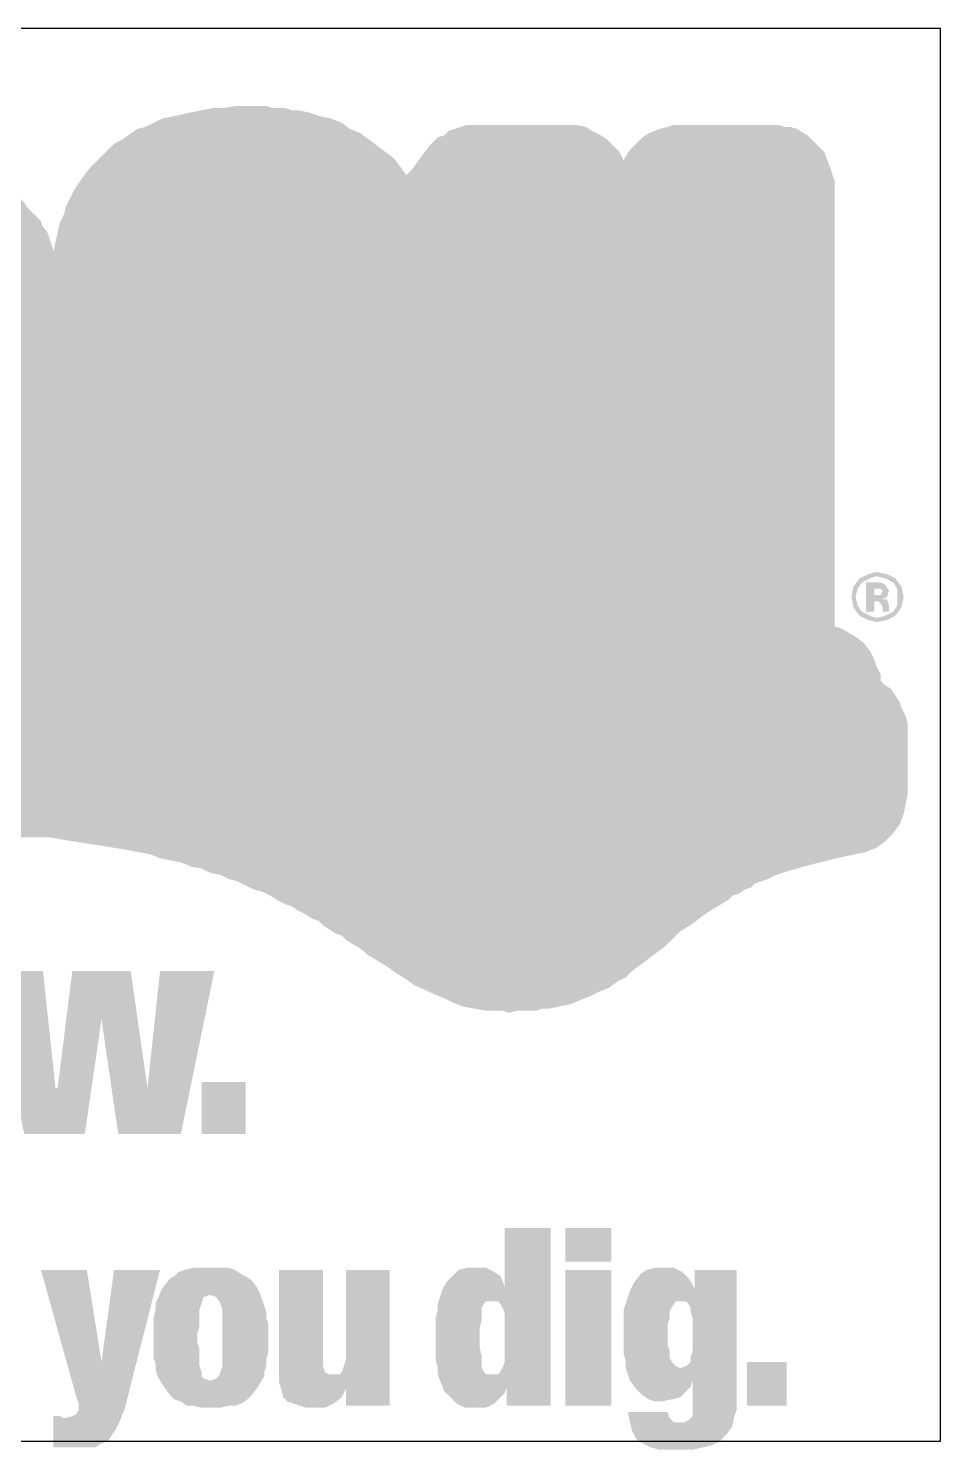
# Model space of a CAD drawing. Extents: x 0 to 3.75, y -0.01 to 1.6.
# Drawn here: x 2.717 to 3.75, y -0.009 to 1.6 of the extents above; entities that cross this region are included whole.
import ezdxf

# ---------------------------------------------------------------- set-up
doc = ezdxf.new("R2010")
doc.units = 0
doc.header["$LTSCALE"] = 0.01
doc.header["$MEASUREMENT"] = 0
doc.layers.get('Defpoints').update_dxf_attribs({"color": 111, "lineweight": 20})
doc.layers.add('G-ANNO-DETL-LOGO-PATT-COLR', color=7, linetype='Continuous', lineweight=20)

msp = doc.modelspace()

# ---------------------------------------------------------------- hatches: boundary and pattern name
at = {"layer": 'G-ANNO-DETL-LOGO-PATT-COLR', "linetype": 'ByBlock', "lineweight": -2, "transparency": 16777216}
h = msp.add_hatch(color=250, dxfattribs=at)
h.dxf.hatch_style = 1
h.paths.add_polyline_path([(1.2778, 1.4677), (1.2778, 1.5973), (0, 1.5973), (0, 0.6839), (2.7402, 0.6839), (2.7686, 0.6791), (2.7994, 0.6744), (2.8278, 0.6697), (2.8538, 0.6649), (2.8657, 0.6602), (2.8893, 0.6555), (2.9012, 0.6507), (2.913, 0.6484), (2.9225, 0.6437), (2.9343, 0.6413), (2.9438, 0.6366), (2.9532, 0.6342), (2.9722, 0.6247), (2.9816, 0.6224), (2.9911, 0.6176), (2.9982, 0.6129), (3.0076, 0.6082), (3.0147, 0.6058), (3.0218, 0.6011), (3.0313, 0.5963), (3.0384, 0.5916), (3.0455, 0.5892), (3.0502, 0.5845), (3.0644, 0.575), (3.0715, 0.5727), (3.0763, 0.5679), (3.0834, 0.5632), (3.0881, 0.5608), (3.0952, 0.5561), (3.0999, 0.5514), (3.1236, 0.5372), (3.1331, 0.5301), (3.1449, 0.523), (3.1544, 0.5159), (3.1662, 0.5111), (3.1757, 0.5064), (3.1875, 0.5017), (3.197, 0.4969), (3.2088, 0.4922), (3.2348, 0.4875), (3.2537, 0.4875), (3.2608, 0.4851), (3.2703, 0.4875), (3.2845, 0.4875), (3.2916, 0.4875), (3.2987, 0.4898), (3.3058, 0.4898), (3.3295, 0.4946), (3.3531, 0.504), (3.3626, 0.5088), (3.3744, 0.5135), (3.3839, 0.5206), (3.3934, 0.5253), (3.4005, 0.5324), (3.4194, 0.5466), (3.4383, 0.5608), (3.4549, 0.5774), (3.4667, 0.5845), (3.4857, 0.5987), (3.5093, 0.6129), (3.514, 0.6176), (3.5211, 0.62), (3.5282, 0.6247), (3.5353, 0.6271), (3.5401, 0.6318), (3.5543, 0.6366), (3.5637, 0.6413), (3.5779, 0.646), (3.5874, 0.6484), (3.5945, 0.6507), (3.6134, 0.6555), (3.6324, 0.6602), (3.6537, 0.6649), (3.6655, 0.6673), (3.6773, 0.672), (3.6868, 0.6791), (3.6963, 0.6886), (3.7034, 0.6981), (3.7081, 0.7099), (3.7128, 0.7336), (3.7128, 0.8117), (3.7105, 0.8211), (3.7057, 0.8306), (3.7034, 0.8377), (3.6939, 0.8519), (3.6868, 0.8566), (3.6821, 0.8614), (3.6821, 0.8685), (3.6773, 0.8779), (3.675, 0.885), (3.6702, 0.8945), (3.6631, 0.904), (3.6537, 0.911), (3.6418, 0.9181), (3.6371, 0.9205), (3.63, 0.9229), (3.63, 1.4269), (3.6253, 1.4411), (3.6182, 1.46), (3.5992, 1.479), (3.5874, 1.4861), (3.5803, 1.4884), (3.5732, 1.4884), (3.5661, 1.4908), (3.4549, 1.4908), (3.4478, 1.4908), (3.4407, 1.4884), (3.4312, 1.4861), (3.4194, 1.4813), (3.4123, 1.4766), (3.3981, 1.4624), (3.3934, 1.4553), (3.391, 1.4506), (3.3863, 1.46), (3.3721, 1.4742), (3.365, 1.479), (3.3555, 1.4837), (3.3484, 1.4884), (3.3366, 1.4908), (3.223, 1.4908), (3.2135, 1.4908), (3.1993, 1.4861), (3.1922, 1.4837), (3.1875, 1.479), (3.1804, 1.4766), (3.1709, 1.4671), (3.1567, 1.4482), (3.152, 1.4411), (3.1449, 1.434), (3.1307, 1.4529), (3.1118, 1.4671), (3.0928, 1.4813), (3.081, 1.4861), (3.0715, 1.4932), (3.0597, 1.4979), (3.0479, 1.5003), (3.0337, 1.505), (3.0218, 1.5074), (3.0147, 1.5074), (3.0076, 1.5097), (2.9934, 1.5097), (2.9863, 1.5121), (2.9698, 1.5121), (2.9509, 1.5121), (2.9367, 1.5097), (2.9248, 1.5097), (2.9012, 1.505), (2.8799, 1.5003), (2.868, 1.4979), (2.8491, 1.4884), (2.8396, 1.4861), (2.8231, 1.4742), (2.8136, 1.4695), (2.7994, 1.4553), (2.7852, 1.4411), (2.7734, 1.4246), (2.7686, 1.4175), (2.7592, 1.3985), (2.7568, 1.3891), (2.7521, 1.3796), (2.7473, 1.3583), (2.7452, 1.3478), (2.7378, 1.37), (2.7331, 1.3748), (2.7307, 1.3819), (2.7158, 1.3968), (2.711, 1.4039), (2.6983, 1.4166), (2.6836, 1.4264), (2.6789, 1.4288), (2.6613, 1.4405), (2.6542, 1.4429), (2.6471, 1.4476), (2.6236, 1.4555), (2.6142, 1.4578), (2.6071, 1.4602), (2.5792, 1.4671), (2.5698, 1.4671), (2.5603, 1.4695), (2.539, 1.4695), (2.5295, 1.4719), (2.492, 1.4719), (2.4849, 1.4695), (2.4682, 1.4695), (2.4588, 1.4671), (2.4517, 1.4671), (2.4333, 1.4626), (2.4262, 1.4602), (2.4167, 1.4578), (2.4005, 1.4524), (2.3861, 1.4476), (2.379, 1.4429), (2.372, 1.4405), (2.3538, 1.4285), (2.3491, 1.4237), (2.342, 1.419), (2.3246, 1.4016), (2.3201, 1.3949), (2.3071, 1.4079), (2.2984, 1.4166), (2.2913, 1.4214), (2.2811, 1.4316), (2.2685, 1.4358), (2.2543, 1.4453), (2.2308, 1.4531), (2.2213, 1.4555), (2.2071, 1.4602), (2.1977, 1.4626), (2.1839, 1.4671), (2.1744, 1.4671), (2.1673, 1.4695), (2.1485, 1.4695), (2.1391, 1.4719), (2.1085, 1.4719), (2.0991, 1.4695), (2.0825, 1.4695), (2.073, 1.4671), (2.0659, 1.4671), (2.0476, 1.4626), (2.0405, 1.4602), (2.031, 1.4578), (2.0147, 1.4524), (1.9975, 1.4466), (2.0038, 1.4648), (1.7413, 1.4648), (1.7381, 1.4508), (1.7349, 1.4648), (1.4541, 1.4648), (1.4598, 1.4482), (1.4511, 1.4511), (1.4416, 1.4559), (1.4219, 1.4624), (1.4126, 1.4624), (1.412, 1.4626), (1.3983, 1.4671), (1.3866, 1.4671), (1.3771, 1.4695), (1.3606, 1.4695), (1.3511, 1.4719), (1.3158, 1.4719), (1.3063, 1.4695), (1.285, 1.4695)])
for color, points in [(64, [(3.0076, 1.2897), (3.0076, 1.2826), (3.0053, 1.2731), (3.0053, 1.2613), (3.0005, 1.2494), (2.9958, 1.2376), (2.9887, 1.2281), (2.9793, 1.2234), (2.9722, 1.221), (2.9651, 1.221), (2.9556, 1.221), (2.9509, 1.2234), (2.9438, 1.2258), (2.9367, 1.2305), (2.9319, 1.2352), (2.9296, 1.2423), (2.9248, 1.2518), (2.9225, 1.2589), (2.9225, 1.2684), (2.9201, 1.2755), (2.9201, 1.2849), (2.9201, 1.292), (2.9201, 1.2991), (2.9225, 1.3086), (2.9225, 1.3157), (2.9225, 1.3204), (2.9272, 1.3323), (2.9319, 1.3417), (2.9367, 1.3512), (2.9438, 1.3559), (2.9532, 1.3583), (2.9627, 1.3607), (2.9698, 1.3583), (2.9769, 1.3583), (2.984, 1.3536), (2.9887, 1.3488), (2.9934, 1.3465), (2.9958, 1.3394), (3.0005, 1.3346), (3.0029, 1.3275), (3.0053, 1.3181), (3.0053, 1.311), (3.0053, 1.3015), (3.0076, 1.2897), (3.01, 1.0459), (3.01, 1.0436), (3.01, 1.0341), (3.01, 1.027), (3.0076, 1.0175), (3.0076, 1.0104), (3.0053, 1.0057), (3.0029, 0.9986), (2.9982, 0.9891), (2.9911, 0.982), (2.984, 0.9773), (2.9745, 0.9726), (2.9627, 0.9726), (2.9556, 0.9726), (2.9461, 0.9749), (2.939, 0.9773), (2.9319, 0.982), (2.9272, 0.9891), (2.9225, 0.9962), (2.9201, 1.0033), (2.9177, 1.0128), (2.9177, 1.0199), (2.9154, 1.0294), (2.9154, 1.0365), (2.9154, 1.0436), (2.9154, 1.0483), (2.9154, 1.053), (2.9154, 1.0601), (2.9154, 1.0672), (2.9154, 1.0743), (2.9177, 1.0814), (2.9177, 1.0885), (2.9201, 1.0956), (2.9201, 1.1027), (2.9248, 1.1098), (2.9272, 1.1169), (2.9296, 1.1217), (2.9343, 1.1264), (2.9414, 1.1311), (2.9461, 1.1335), (2.9532, 1.1359), (2.9627, 1.1359), (2.9698, 1.1359), (2.9769, 1.1335), (2.984, 1.1311), (2.9911, 1.1264), (2.9982, 1.1169), (3.0029, 1.1075), (3.0053, 1.098), (3.0076, 1.0885), (3.01, 1.0767), (3.01, 1.0649), (3.01, 1.0554), (3.01, 1.0459), (3.0076, 1.2897), (3.0786, 1.4056), (3.0692, 1.4127), (3.0573, 1.4198), (3.0502, 1.4246), (3.0455, 1.4269), (3.0384, 1.4293), (3.0313, 1.4316), (3.0242, 1.434), (3.0147, 1.4364), (3.0076, 1.4387), (3.0005, 1.4387), (2.9911, 1.4411), (2.9816, 1.4411), (2.9722, 1.4411), (2.9627, 1.4411), (2.9532, 1.4411), (2.9438, 1.4411), (2.9367, 1.4411), (2.9272, 1.4387), (2.9201, 1.4387), (2.9106, 1.4364), (2.9035, 1.434), (2.8964, 1.4316), (2.8893, 1.4293), (2.8822, 1.4269), (2.8775, 1.4246), (2.8704, 1.4222), (2.8586, 1.4151), (2.8491, 1.4056), (2.8396, 1.3962), (2.8325, 1.3867), (2.8254, 1.3749), (2.8231, 1.3678), (2.8207, 1.3607), (2.8183, 1.3536), (2.816, 1.3465), (2.816, 1.3394), (2.8136, 1.3323), (2.8136, 1.3252), (2.8112, 1.3157), (2.8112, 1.3062), (2.8112, 1.2991), (2.8112, 1.2897), (2.8112, 1.2826), (2.8112, 1.2755), (2.8136, 1.2684), (2.8136, 1.2613), (2.8136, 1.2542), (2.8183, 1.2423), (2.8207, 1.2329), (2.8254, 1.2234), (2.8302, 1.2163), (2.8349, 1.2092), (2.8444, 1.1997), (2.8538, 1.1926), (2.8609, 1.1879), (2.8657, 1.1855), (2.8728, 1.1832), (2.8799, 1.1808), (2.8704, 1.1761), (2.8586, 1.1713), (2.8515, 1.1643), (2.842, 1.1572), (2.8349, 1.1501), (2.8302, 1.143), (2.8254, 1.1359), (2.8207, 1.1264), (2.816, 1.1169), (2.8136, 1.1075), (2.8112, 1.098), (2.8089, 1.0862), (2.8065, 1.0743), (2.8065, 1.0625), (2.8065, 1.0507), (2.8065, 1.0365), (2.8065, 1.027), (2.8065, 1.0199), (2.8065, 1.0104), (2.8089, 1.0033), (2.8089, 0.9939), (2.8112, 0.9868), (2.8136, 0.9797), (2.8136, 0.9726), (2.8183, 0.9655), (2.8207, 0.9607), (2.8254, 0.9489), (2.8349, 0.9371), (2.8444, 0.9276), (2.8538, 0.9181), (2.8586, 0.9158), (2.8657, 0.911), (2.8728, 0.9087), (2.8775, 0.904), (2.8846, 0.9016), (2.8917, 0.8992), (2.9012, 0.8969), (2.9083, 0.8945), (2.9154, 0.8945), (2.9248, 0.8921), (2.9343, 0.8921), (2.9438, 0.8898), (2.9532, 0.8898), (2.9627, 0.8898), (2.9722, 0.8898), (2.9816, 0.8898), (2.9911, 0.8921), (3.0005, 0.8921), (3.0076, 0.8945), (3.0171, 0.8945), (3.0242, 0.8969), (3.0313, 0.8992), (3.0384, 0.9016), (3.0455, 0.904), (3.0526, 0.9063), (3.0597, 0.911), (3.0644, 0.9134), (3.0692, 0.9181), (3.081, 0.9252), (3.0905, 0.9347), (3.0976, 0.9465), (3.1047, 0.9584), (3.107, 0.9655), (3.1094, 0.9702), (3.1118, 0.9773), (3.1141, 0.9844), (3.1165, 0.9939), (3.1165, 1.001), (3.1189, 1.0081), (3.1189, 1.0175), (3.1189, 1.027), (3.1189, 1.0365), (3.1189, 1.0436), (3.1189, 1.053), (3.1189, 1.0625), (3.1189, 1.072), (3.1165, 1.0814), (3.1165, 1.0909), (3.1141, 1.1004), (3.1118, 1.1075), (3.107, 1.1193), (3.1023, 1.1288), (3.0976, 1.1406), (3.0905, 1.1501), (3.081, 1.1572), (3.0715, 1.1666), (3.0644, 1.1713), (3.0597, 1.1737), (3.0526, 1.1761), (3.0455, 1.1808), (3.0573, 1.1832), (3.0668, 1.1879), (3.0763, 1.1926), (3.0834, 1.1997), (3.0905, 1.2068), (3.0952, 1.2116), (3.0999, 1.2187), (3.1047, 1.2281), (3.107, 1.2352), (3.1094, 1.2447), (3.1118, 1.2518), (3.1141, 1.2613), (3.1141, 1.2707), (3.1165, 1.2778), (3.1165, 1.2873), (3.1165, 1.2968), (3.1165, 1.3039), (3.1165, 1.311), (3.1141, 1.3204), (3.1141, 1.3275), (3.1141, 1.3346), (3.1118, 1.3417), (3.1094, 1.3536), (3.107, 1.3607), (3.1047, 1.3678), (3.0999, 1.3749), (3.0976, 1.382), (3.0928, 1.3891), (3.0881, 1.3938), (3.0834, 1.3985), (3.0786, 1.4056)]), (64, [(3.1922, 1.24), (3.1922, 0.9607), (3.197, 0.9631), (3.2041, 0.9631), (3.2112, 0.9655), (3.2206, 0.9678), (3.2301, 0.9678), (3.2396, 0.9678), (3.249, 0.9702), (3.2608, 0.9702), (3.2703, 0.9702), (3.2821, 0.9678), (3.2916, 0.9678), (3.3011, 0.9678), (3.3105, 0.9655), (3.3176, 0.9631), (3.3224, 0.9631), (3.3271, 0.9607), (3.3271, 1.4198), (3.223, 1.4198), (3.2183, 1.4127), (3.2112, 1.4033), (3.2064, 1.3962), (3.2041, 1.3914), (3.197, 1.3867), (3.1922, 1.382), (3.1875, 1.3772), (3.1804, 1.3725), (3.1757, 1.3678), (3.1686, 1.363), (3.1615, 1.3583), (3.1544, 1.3536), (3.1473, 1.3488), (3.1402, 1.3465), (3.1402, 1.2352), (3.152, 1.2329), (3.1591, 1.2352), (3.1638, 1.2352), (3.1709, 1.2352), (3.178, 1.2376), (3.1851, 1.24)]), (64, [(3.4549, 1.4198), (3.4502, 1.4127), (3.4431, 1.4033), (3.4383, 1.3962), (3.436, 1.3914), (3.4312, 1.3867), (3.4241, 1.382), (3.4194, 1.3772), (3.4123, 1.3725), (3.4052, 1.3678), (3.3981, 1.363), (3.391, 1.3583), (3.3839, 1.3536), (3.3768, 1.3488), (3.3673, 1.3465), (3.3673, 1.2352), (3.3744, 1.2329), (3.3815, 1.2329), (3.3886, 1.2352), (3.3957, 1.2352), (3.4028, 1.2352), (3.4099, 1.2376), (3.417, 1.24), (3.4265, 1.24), (3.4265, 0.8969), (3.559, 0.8969), (3.559, 1.4198)]), (250, [(3.6821, 0.9655), (3.6773, 0.9655), (3.675, 0.9655), (3.675, 0.9584), (3.6773, 0.9584), (3.6821, 0.9584), (3.6844, 0.9631), (3.6821, 0.9655), (3.6655, 0.9394), (3.6655, 0.9726), (3.675, 0.9726), (3.6797, 0.9726), (3.6821, 0.9726), (3.6868, 0.9702), (3.6915, 0.9631), (3.6892, 0.956), (3.6844, 0.9536), (3.6892, 0.9536), (3.6915, 0.9465), (3.6915, 0.9418), (3.6915, 0.9394), (3.6844, 0.9394), (3.6844, 0.9442), (3.6821, 0.9489), (3.6797, 0.9513), (3.6773, 0.9513), (3.675, 0.9513), (3.675, 0.9394), (3.6655, 0.9394), (3.6821, 0.9655), (3.6608, 0.9726), (3.656, 0.9655), (3.6537, 0.956), (3.656, 0.9465), (3.6608, 0.9394), (3.6702, 0.9347), (3.6773, 0.9323), (3.6868, 0.9347), (3.6963, 0.9394), (3.701, 0.9465), (3.701, 0.956), (3.701, 0.9655), (3.6963, 0.9726), (3.6868, 0.9773), (3.6773, 0.9797), (3.6702, 0.9773), (3.6608, 0.9726), (3.6821, 0.9655), (3.6986, 0.9347), (3.6892, 0.93), (3.6773, 0.9276), (3.6679, 0.93), (3.6584, 0.9347), (3.6513, 0.9442), (3.6489, 0.956), (3.6513, 0.9678), (3.6584, 0.9773), (3.6679, 0.982), (3.6773, 0.9844), (3.6892, 0.982), (3.6986, 0.9773), (3.7057, 0.9678), (3.7081, 0.956), (3.7057, 0.9442), (3.6986, 0.9347)]), (95, [(3.0905, 0.7075), (3.0857, 0.717), (3.081, 0.7288), (3.0763, 0.7383), (3.0715, 0.7478), (3.0644, 0.7572), (3.0597, 0.7667), (3.055, 0.7762), (3.0502, 0.7856), (3.0431, 0.7951), (3.036, 0.8022), (3.0313, 0.8117), (3.0242, 0.8188), (3.0171, 0.8259), (3.01, 0.833), (3.0029, 0.8401), (2.9958, 0.8472), (2.8373, 0.8472), (2.8491, 0.8448), (2.8586, 0.8424), (2.8704, 0.8377), (2.8799, 0.8353), (2.8917, 0.8306), (2.9012, 0.8282), (2.9106, 0.8235), (2.9225, 0.8211), (2.9319, 0.8164), (2.9414, 0.8117), (2.9485, 0.8069), (2.958, 0.8046), (2.9674, 0.7998), (2.9745, 0.7951), (2.984, 0.7904), (2.9911, 0.7856), (2.9982, 0.7809), (3.0076, 0.7762), (3.0147, 0.7714), (3.0218, 0.7667), (3.0289, 0.762), (3.0337, 0.7572), (3.0408, 0.7525), (3.0479, 0.7478), (3.0526, 0.743), (3.0597, 0.7359), (3.0644, 0.7312), (3.0692, 0.7265), (3.0763, 0.7217), (3.081, 0.717), (3.0857, 0.7123)]), (95, [(3.4289, 0.7075), (3.4312, 0.717), (3.4336, 0.7265), (3.436, 0.7359), (3.4407, 0.7454), (3.4431, 0.7572), (3.4478, 0.7667), (3.4502, 0.7762), (3.4549, 0.7856), (3.4596, 0.7951), (3.4644, 0.8022), (3.4667, 0.8117), (3.4715, 0.8211), (3.4762, 0.8282), (3.4809, 0.8353), (3.4857, 0.8424), (3.4904, 0.8472), (3.6134, 0.8472), (3.604, 0.8448), (3.5945, 0.8424), (3.5874, 0.8401), (3.5779, 0.8353), (3.5708, 0.833), (3.5614, 0.8282), (3.5543, 0.8235), (3.5472, 0.8211), (3.5401, 0.8164), (3.533, 0.8117), (3.5259, 0.8069), (3.5211, 0.8022), (3.514, 0.7975), (3.5069, 0.7927), (3.5022, 0.788), (3.4951, 0.7833), (3.4904, 0.7785), (3.4857, 0.7738), (3.4809, 0.7691), (3.4738, 0.7643), (3.4691, 0.7596), (3.4644, 0.7549), (3.4573, 0.743), (3.4478, 0.7336), (3.4407, 0.7241), (3.436, 0.7146)]), (35, [(3.178, 0.5656), (3.1709, 0.5774), (3.1615, 0.5869), (3.1567, 0.5916), (3.152, 0.5963), (3.1449, 0.6011), (3.1402, 0.6082), (3.1354, 0.6129), (3.1307, 0.6176), (3.126, 0.6224), (3.1189, 0.6271), (3.1141, 0.6318), (3.1094, 0.6366), (3.1023, 0.6413), (3.0976, 0.6484), (3.0905, 0.6531), (3.0857, 0.6578), (3.0786, 0.6626), (3.0739, 0.6673), (3.0668, 0.672), (3.0621, 0.6768), (3.055, 0.6815), (3.0479, 0.6862), (3.0431, 0.691), (3.036, 0.6957), (3.0289, 0.6981), (3.0242, 0.7028), (3.0171, 0.7075), (3.01, 0.7123), (3.0029, 0.717), (2.9958, 0.7217), (2.9887, 0.7241), (2.9816, 0.7288), (2.9769, 0.7336), (2.9698, 0.7359), (2.9627, 0.7407), (2.9556, 0.7454), (2.9485, 0.7478), (2.9414, 0.7525), (2.9343, 0.7549), (2.9272, 0.7596), (2.9177, 0.762), (2.9106, 0.7667), (2.9035, 0.7691), (2.8964, 0.7714), (2.8893, 0.7762), (2.8822, 0.7785), (2.8751, 0.7809), (2.868, 0.7833), (2.8586, 0.788), (2.8515, 0.7904), (2.8444, 0.7927), (2.8373, 0.7951), (2.8302, 0.7975), (2.8207, 0.7998), (2.8136, 0.7998), (2.8065, 0.8022), (2.7994, 0.8046), (2.7899, 0.8069), (2.7828, 0.8069), (2.7757, 0.8093), (2.7686, 0.8117), (2.7592, 0.8117), (2.7592, 0.743), (2.7686, 0.743), (2.7781, 0.7407), (2.7852, 0.7407), (2.7947, 0.7383), (2.8018, 0.7383), (2.8112, 0.7359), (2.8183, 0.7336), (2.8278, 0.7336), (2.8349, 0.7312), (2.8444, 0.7288), (2.8515, 0.7288), (2.8609, 0.7265), (2.868, 0.7241), (2.8751, 0.7217), (2.8822, 0.7194), (2.8917, 0.717), (2.8988, 0.7146), (2.9059, 0.7123), (2.913, 0.7099), (2.9225, 0.7075), (2.9296, 0.7052), (2.9367, 0.7028), (2.9438, 0.7004), (2.9509, 0.6981), (2.958, 0.6933), (2.9651, 0.691), (2.9722, 0.6886), (2.9793, 0.6862), (2.9863, 0.6815), (2.9934, 0.6791), (2.9982, 0.6768), (3.0053, 0.6744), (3.0124, 0.6697), (3.0195, 0.6673), (3.0242, 0.6626), (3.0313, 0.6602), (3.0384, 0.6578), (3.0431, 0.6531), (3.0573, 0.6484), (3.0692, 0.6413), (3.0786, 0.6342), (3.0905, 0.6271), (3.1023, 0.62), (3.1118, 0.6129), (3.1236, 0.6058), (3.1331, 0.5987), (3.1425, 0.5916), (3.152, 0.5869), (3.1615, 0.5798), (3.1709, 0.5727)]), (35, [(3.365, 0.5656), (3.3721, 0.5774), (3.3768, 0.5869), (3.3839, 0.5963), (3.391, 0.6058), (3.3981, 0.6176), (3.4052, 0.6271), (3.4123, 0.6366), (3.4218, 0.646), (3.4289, 0.6555), (3.4383, 0.6649), (3.4454, 0.672), (3.4549, 0.6815), (3.4644, 0.691), (3.4738, 0.6981), (3.4809, 0.7075), (3.4904, 0.7146), (3.4999, 0.7217), (3.5093, 0.7312), (3.5188, 0.7359), (3.5282, 0.743), (3.5377, 0.7501), (3.5472, 0.7572), (3.5566, 0.762), (3.5685, 0.7667), (3.5779, 0.7714), (3.5874, 0.7762), (3.5969, 0.7809), (3.6063, 0.7833), (3.6158, 0.788), (3.6229, 0.7904), (3.6324, 0.7927), (3.6418, 0.7951), (3.6418, 0.7241), (3.63, 0.7241), (3.6205, 0.7217), (3.6087, 0.7194), (3.5969, 0.717), (3.5874, 0.7123), (3.5756, 0.7099), (3.5661, 0.7052), (3.5566, 0.7028), (3.5448, 0.6981), (3.5353, 0.6933), (3.5259, 0.6886), (3.5164, 0.6839), (3.5069, 0.6791), (3.4975, 0.6744), (3.488, 0.6697), (3.4809, 0.6649), (3.4715, 0.6578), (3.462, 0.6531), (3.4549, 0.6484), (3.4454, 0.6413), (3.4383, 0.6366), (3.4312, 0.6295), (3.4241, 0.6224), (3.417, 0.6176), (3.4099, 0.6105), (3.4028, 0.6058), (3.3957, 0.5987), (3.3886, 0.5916), (3.3839, 0.5845), (3.3768, 0.5798), (3.3721, 0.5727)]), (250, [(2.7331, 0.5324), (2.7473, 0.3999), (2.7497, 0.3999), (2.7663, 0.5324), (2.8325, 0.5324), (2.8515, 0.3999), (2.8657, 0.5324), (2.9272, 0.5324), (2.8893, 0.3479), (2.8183, 0.3479), (2.7994, 0.478), (2.7805, 0.3479), (2.7119, 0.3479), (2.674, 0.5324)]), (250, [(2.913, 0.3479), (2.9627, 0.3479), (2.9627, 0.407), (2.913, 0.407)]), (250, [(3.3768, 0.0402), (3.3247, 0.0402), (3.3247, 0.194), (3.3768, 0.194), (3.3768, 0.0402), (3.3768, 0.2035), (3.3247, 0.2035), (3.3247, 0.2414), (3.3768, 0.2414), (3.3768, 0.2035)]), (250, [(2.7521, 0.0284), (2.7568, 0.026), (2.7663, 0.0284), (2.771, 0.0308), (2.7734, 0.0355), (2.7734, 0.0379), (2.7734, 0.0426), (2.771, 0.0497), (2.7308, 0.194), (2.7828, 0.194), (2.7994, 0.0899), (2.8136, 0.194), (2.8657, 0.194), (2.8254, 0.0355), (2.8231, 0.0308), (2.8207, 0.0237), (2.816, 0.0142), (2.8112, 0.0071), (2.8065, 0), (2.7994, -0.0024), (2.7923, -0.0071), (2.7828, -0.0071), (2.7734, -0.0071), (2.7663, -0.0071), (2.7592, -0.0071), (2.7521, -0.0071), (2.745, -0.0071), (2.745, 0.0284)]), (250, [(3.0502, 0.194), (3.0502, 0.0923), (3.0502, 0.0852), (3.0526, 0.0781), (3.0573, 0.0757), (3.0621, 0.0757), (3.0692, 0.0757), (3.0715, 0.0781), (3.0739, 0.0852), (3.0763, 0.0923), (3.0763, 0.194), (3.126, 0.194), (3.126, 0.0402), (3.0763, 0.0402), (3.0763, 0.0592), (3.0715, 0.0497), (3.0621, 0.0426), (3.0526, 0.0379), (3.0455, 0.0379), (3.0384, 0.0379), (3.0313, 0.0379), (3.0242, 0.0402), (3.0171, 0.0426), (3.01, 0.045), (3.0053, 0.0497), (3.0029, 0.0592), (3.0005, 0.0663), (3.0005, 0.0781), (3.0005, 0.194)]), (250, [(3.5306, 0.0402), (3.5756, 0.0402), (3.5756, 0.0899), (3.5306, 0.0899)])]:
    msp.add_hatch(color=color, dxfattribs=at).paths.add_polyline_path(points)
h = msp.add_hatch(color=8, dxfattribs=at)
h.paths.add_polyline_path([(3.3271, 0.8969), (3.3271, 0.93), (3.3176, 0.9347), (3.3011, 0.9347), (3.2821, 0.9394), (3.2396, 0.9394), (3.2206, 0.9347), (3.2041, 0.9347), (3.197, 0.9323), (3.1946, 0.93), (3.1946, 0.8969), (3.0952, 0.8969), (3.0952, 0.8543), (3.0976, 0.8424), (3.0976, 0.8282), (3.0999, 0.814), (3.0999, 0.8022), (3.1094, 0.7501), (3.1245, 0.7123), (3.1283, 0.6933), (3.1331, 0.6815), (3.1473, 0.6626), (3.1567, 0.6437), (3.1638, 0.6342), (3.197, 0.6011), (3.2159, 0.5869), (3.2254, 0.5821), (3.2638, 0.5667), (3.2727, 0.5703), (3.2892, 0.5802), (3.3058, 0.5869), (3.3342, 0.6082), (3.3413, 0.6176), (3.3626, 0.6437), (3.3768, 0.6626), (3.3863, 0.6815), (3.4061, 0.7312), (3.4099, 0.7501), (3.417, 0.7762), (3.417, 0.788), (3.4218, 0.814), (3.4218, 0.8543), (3.4265, 0.8827), (3.4265, 0.8969)])
h.paths.add_polyline_path([(3.2372, 0.8022), (3.2325, 0.8211), (3.2206, 0.8507), (3.2206, 0.8732), (3.2112, 0.911), (3.2419, 0.911), (3.2419, 0.885), (3.2419, 0.8519), (3.2443, 0.8424), (3.2443, 0.8211), (3.2466, 0.8117), (3.2514, 0.7785)], flags=16)
h.paths.add_polyline_path([(3.36, 0.6879), (3.3322, 0.6522), (3.3176, 0.6413), (3.3034, 0.6271), (3.2892, 0.62), (3.275, 0.6105), (3.2608, 0.5963), (3.2608, 0.6318), (3.2703, 0.6342), (3.2774, 0.6389), (3.294, 0.646), (3.3224, 0.6649), (3.3295, 0.672), (3.3437, 0.6815), (3.3484, 0.6886), (3.3602, 0.7004), (3.3721, 0.7182)], flags=16)
at = {"layer": 'G-ANNO-DETL-LOGO-PATT-COLR', "linetype": 'ByBlock', "lineweight": -2, "true_color": 0xfefefe, "transparency": 16777216}
h = msp.add_hatch(color=7, dxfattribs=at)
h.dxf.hatch_style = 1
h.paths.add_polyline_path([(3.2419, 0.885), (3.2419, 0.911), (3.2112, 0.911), (3.2206, 0.8732), (3.2206, 0.8507), (3.2325, 0.8211), (3.2372, 0.8022), (3.2514, 0.7785), (3.2466, 0.8117), (3.2443, 0.8211), (3.2443, 0.8424), (3.2419, 0.8519)])
h = msp.add_hatch(color=7, dxfattribs=at)
h.dxf.hatch_style = 1
h.paths.add_polyline_path([(3.3176, 0.6413), (3.3322, 0.6522), (3.36, 0.6879), (3.3721, 0.7182), (3.3602, 0.7004), (3.3484, 0.6886), (3.3437, 0.6815), (3.3295, 0.672), (3.3224, 0.6649), (3.294, 0.646), (3.2774, 0.6389), (3.2703, 0.6342), (3.2608, 0.6318), (3.2608, 0.5963), (3.275, 0.6105), (3.2892, 0.62), (3.3034, 0.6271)])
at = {"layer": 'G-ANNO-DETL-LOGO-PATT-COLR', "linetype": 'ByBlock', "lineweight": -2, "transparency": 16777216}
h = msp.add_hatch(color=250, dxfattribs=at)
h.paths.add_polyline_path([(3.3082, 0.2414), (3.2561, 0.2414), (3.2561, 0.1751), (3.2514, 0.1869), (3.2443, 0.1917), (3.2348, 0.1964), (3.2254, 0.1964), (3.2135, 0.1964), (3.2041, 0.194), (3.197, 0.1869), (3.1899, 0.1798), (3.1851, 0.1704), (3.1828, 0.1633), (3.1804, 0.1562), (3.1804, 0.1491), (3.178, 0.1396), (3.178, 0.1301), (3.178, 0.1207), (3.178, 0.1089), (3.178, 0.0994), (3.178, 0.0923), (3.1804, 0.0828), (3.1804, 0.0757), (3.1828, 0.0686), (3.1851, 0.0639), (3.1875, 0.0568), (3.1946, 0.0497), (3.2017, 0.0426), (3.2112, 0.0379), (3.223, 0.0379), (3.2301, 0.0379), (3.2348, 0.0379), (3.2443, 0.0426), (3.2514, 0.0497), (3.2561, 0.0544), (3.2585, 0.0615), (3.2585, 0.0402), (3.3082, 0.0402)])
h.paths.add_polyline_path([(3.2561, 0.116), (3.2561, 0.1065), (3.2561, 0.097), (3.2561, 0.0899), (3.2537, 0.0828), (3.249, 0.0757), (3.2419, 0.0757), (3.2348, 0.0757), (3.2301, 0.0828), (3.2301, 0.0899), (3.2301, 0.097), (3.2277, 0.1065), (3.2277, 0.116), (3.2277, 0.1278), (3.2301, 0.1372), (3.2301, 0.1443), (3.2301, 0.1514), (3.2348, 0.1585), (3.2419, 0.1585), (3.249, 0.1585), (3.2537, 0.1514), (3.2561, 0.1443), (3.2561, 0.1372), (3.2561, 0.1278)], flags=16)
h = msp.add_hatch(color=250, dxfattribs=at)
h.paths.add_polyline_path([(2.8583, 0.1254), (2.8583, 0.1325), (2.8583, 0.1396), (2.8607, 0.1491), (2.8607, 0.1562), (2.863, 0.1609), (2.8678, 0.1727), (2.8772, 0.1846), (2.882, 0.1869), (2.8867, 0.1917), (2.8938, 0.194), (2.9033, 0.1964), (2.9127, 0.1964), (2.9222, 0.1964), (2.934, 0.1964), (2.9435, 0.1964), (2.9506, 0.194), (2.9577, 0.1893), (2.9624, 0.1869), (2.9695, 0.1822), (2.9766, 0.1727), (2.9814, 0.1609), (2.9837, 0.1538), (2.9861, 0.1467), (2.9861, 0.1396), (2.9885, 0.1325), (2.9885, 0.1254), (2.9885, 0.1183), (2.9885, 0.1089), (2.9885, 0.1018), (2.9861, 0.0923), (2.9861, 0.0852), (2.9837, 0.0781), (2.9837, 0.0734), (2.9766, 0.0615), (2.9695, 0.0521), (2.9648, 0.0473), (2.9577, 0.0426), (2.9506, 0.0402), (2.9435, 0.0402), (2.934, 0.0379), (2.9222, 0.0379), (2.9127, 0.0379), (2.9033, 0.0402), (2.8962, 0.0402), (2.8891, 0.045), (2.882, 0.0473), (2.8772, 0.0521), (2.8701, 0.0615), (2.863, 0.0734), (2.8607, 0.0805), (2.8607, 0.0876), (2.8583, 0.0947), (2.8583, 0.1018), (2.8583, 0.1089), (2.8583, 0.116)])
h.paths.add_polyline_path([(2.9364, 0.1301), (2.9364, 0.1396), (2.9364, 0.1491), (2.934, 0.1562), (2.9293, 0.1633), (2.9222, 0.1656), (2.9151, 0.1633), (2.9127, 0.1562), (2.9104, 0.1491), (2.9104, 0.1396), (2.9104, 0.1301), (2.908, 0.1231), (2.908, 0.116), (2.908, 0.1112), (2.9104, 0.1041), (2.9104, 0.0923), (2.9104, 0.0852), (2.9127, 0.0781), (2.9127, 0.0734), (2.9151, 0.071), (2.9222, 0.0686), (2.9293, 0.071), (2.9317, 0.0734), (2.934, 0.0781), (2.9364, 0.0852), (2.9364, 0.0923), (2.9364, 0.1041), (2.9364, 0.1112), (2.9364, 0.116), (2.9364, 0.1231)], flags=16)
h = msp.add_hatch(color=250, dxfattribs=at)
h.paths.add_polyline_path([(3.5188, 0.194), (3.4715, 0.194), (3.4715, 0.1727), (3.4691, 0.1775), (3.4644, 0.1846), (3.4573, 0.1917), (3.4478, 0.1964), (3.4383, 0.1964), (3.4265, 0.1964), (3.417, 0.194), (3.4099, 0.1893), (3.4028, 0.1798), (3.3981, 0.1704), (3.3957, 0.1633), (3.3934, 0.1562), (3.391, 0.1491), (3.391, 0.1396), (3.391, 0.1301), (3.391, 0.1207), (3.391, 0.1089), (3.391, 0.0994), (3.3934, 0.0899), (3.3934, 0.0828), (3.3957, 0.0757), (3.3981, 0.0686), (3.4052, 0.0592), (3.4123, 0.0521), (3.4194, 0.0473), (3.4265, 0.045), (3.4336, 0.045), (3.4454, 0.0473), (3.4549, 0.0497), (3.462, 0.0568), (3.4667, 0.0615), (3.4691, 0.0686), (3.4691, 0.0402), (3.4691, 0.0331), (3.4691, 0.0284), (3.4644, 0.0237), (3.4596, 0.0213), (3.4549, 0.0213), (3.4478, 0.0213), (3.4454, 0.0237), (3.4431, 0.026), (3.4407, 0.0331), (3.3957, 0.0331), (3.3981, 0.0213), (3.4005, 0.0118), (3.4052, 0.0024), (3.4123, -0.0024), (3.4218, -0.0071), (3.4312, -0.0095), (3.4431, -0.0095), (3.4549, -0.0095), (3.4691, -0.0095), (3.4809, -0.0071), (3.4904, -0.0047), (3.4999, 0), (3.5069, 0.0071), (3.514, 0.0166), (3.5164, 0.0284), (3.5188, 0.0355), (3.5188, 0.0426)])
h.paths.add_polyline_path([(3.4691, 0.1207), (3.4691, 0.1089), (3.4691, 0.1018), (3.4667, 0.0947), (3.4667, 0.0899), (3.462, 0.0852), (3.4549, 0.0828), (3.4502, 0.0852), (3.4454, 0.0899), (3.4431, 0.0947), (3.4431, 0.1018), (3.4407, 0.1089), (3.4407, 0.1207), (3.4407, 0.1325), (3.4431, 0.1396), (3.4431, 0.1467), (3.4454, 0.1514), (3.4502, 0.1585), (3.4549, 0.1585), (3.462, 0.1585), (3.4667, 0.1514), (3.4667, 0.1467), (3.4691, 0.1396), (3.4691, 0.1325)], flags=16)

# ---------------------------------------------------------------- linework, layer by layer
at = {"layer": 'Defpoints', "color": 0, "linetype": 'ByBlock', "lineweight": -2, "transparency": 16777216}
msp.add_lwpolyline([(0, 0), (3.75, 0), (3.75, 1.6), (0, 1.6)], close=True, dxfattribs=at)

doc.saveas('drawing.dxf')
